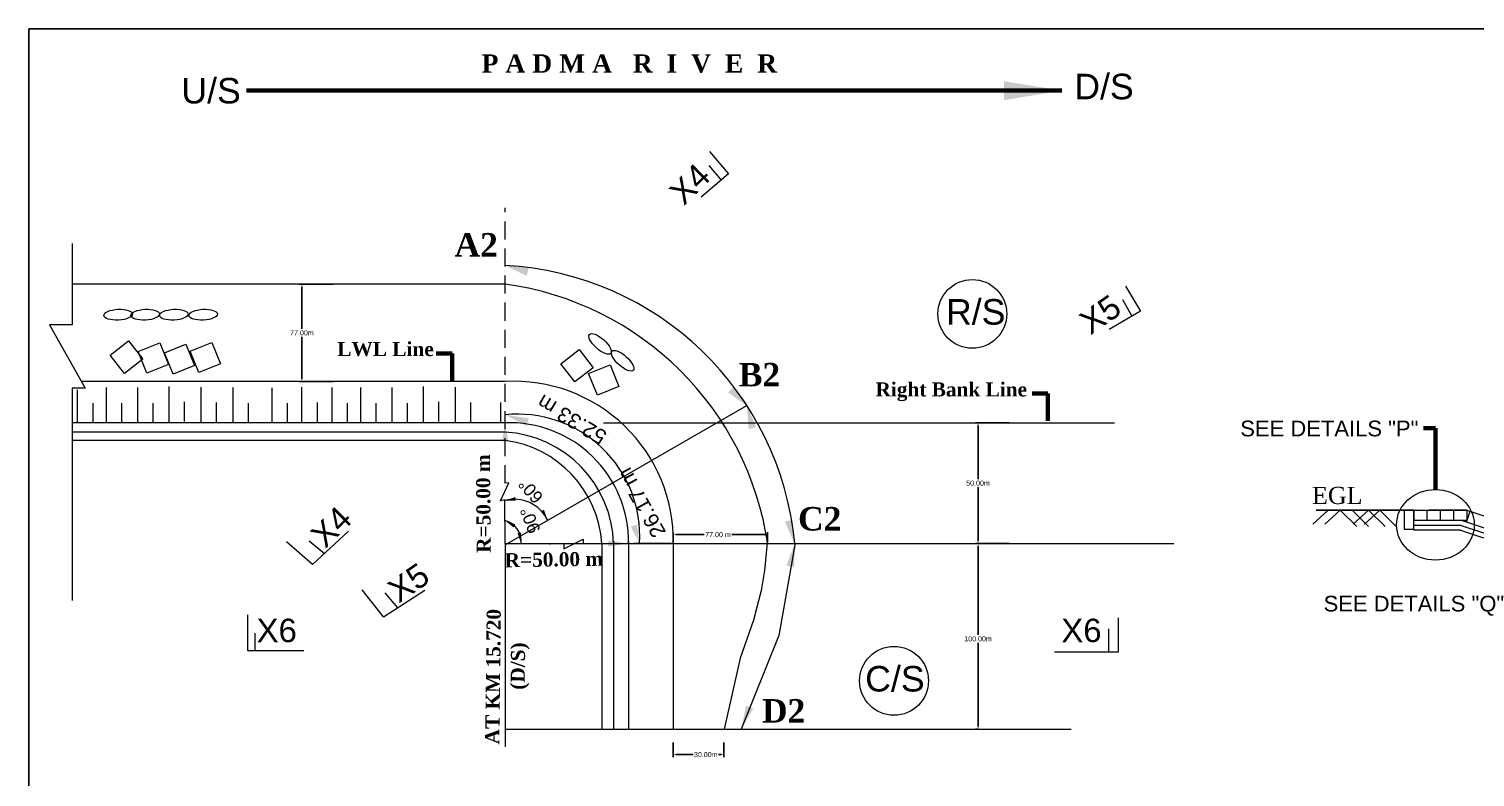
# Model space of a CAD drawing. Header units: inches. Extents: x -8940 to 26362, y -28010 to 990.
# Drawn here: x 4148.8 to 4248.8, y -23293 to -23241.3 of the extents above; entities that cross this region are included whole.
import ezdxf

# ---------------------------------------------------------------- set-up
doc = ezdxf.new("R2010")
doc.units = ezdxf.units.IN
doc.header["$MEASUREMENT"] = 0
doc.header["$PDMODE"] = 3
doc.linetypes.add('DASHED2', pattern=[0.375, 0.25, -0.125])
doc.layers.add('LINE', color=7, linetype='Continuous')
doc.styles.add('Arial-200', font='arial.ttf')
doc.styles.get("Standard").update_dxf_attribs({"font": 'arial.ttf'})
doc.dimstyles.get("Standard").update_dxf_attribs({"dimtxt": 0.18, "dimasz": 0.18, "dimexe": 0.18, "dimexo": 0.0625, "dimgap": 0.09, "dimtad": 0, "dimtih": 1, "dimtoh": 1, "dimdec": 4, "dimzin": 0, "dimdsep": 46, "dimtxsty": 'Standard', "dimcen": 0.09, "dimadec": 0, "dimazin": 0, "dimtfac": 1, "dimtdec": 4, "dimtofl": 0, "dimtmove": 0, "dimatfit": 3, "dimfxl": 1, "dimtolj": 1, "dimtzin": 0, "dimarcsym": 0})

# ---------------------------------------------------------------- blocks, each defined once
blk = doc.blocks.new('*D58')
at = {"color": 0, "linetype": 'ByBlock', "lineweight": -2, "ltscale": 0.5, "transparency": 16777216}
for p, q in [((4169.797, -23258.935), (4167.467, -23258.935)), ((4167.647, -23259.115), (4167.647, -23262.036)), ((4167.647, -23265.496), (4167.647, -23262.575)), ((4169.797, -23265.676), (4167.467, -23265.676))]:
    blk.add_line(p, q, dxfattribs=at)
at = {"color": 0, "linetype": 'ByBlock', "ltscale": 0.5, "transparency": 16777216}
for points in [[(4167.617, -23259.115), (4167.677, -23259.115), (4167.647, -23258.935)], [(4167.617, -23265.496), (4167.677, -23265.496), (4167.647, -23265.676)]]:
    blk.add_solid(points, dxfattribs=at)
at = {"layer": 'Defpoints', "color": 0, "linetype": 'ByBlock', "ltscale": 0.5, "transparency": 16777216}
for p in [(4169.859, -23258.935), (4167.647, -23265.676), (4169.859, -23265.676)]:
    blk.add_point(p, dxfattribs=at)
at = {"color": 0, "linetype": 'ByBlock', "lineweight": 20, "ltscale": 0.5, "transparency": 16777216, "insert": (4167.647, -23262.305), "char_height": 0.18, "attachment_point": 5}
blk.add_mtext('\\A1;{\\H1.95x;77.00m}', dxfattribs=at)
blk = doc.blocks.new('*D59')
at = {"color": 0, "linetype": 'ByBlock', "lineweight": -2, "ltscale": 0.5, "transparency": 16777216}
for p, q in [((4193.32, -23290.662), (4193.32, -23291.675)), ((4196.813, -23290.662), (4196.813, -23291.675)), ((4193.5, -23291.495), (4194.689, -23291.495)), ((4196.633, -23291.495), (4196.452, -23291.495))]:
    blk.add_line(p, q, dxfattribs=at)
at = {"color": 0, "linetype": 'ByBlock', "ltscale": 0.5, "transparency": 16777216}
for points in [[(4193.5, -23291.465), (4193.5, -23291.525), (4193.32, -23291.495)], [(4196.633, -23291.465), (4196.633, -23291.525), (4196.813, -23291.495)]]:
    blk.add_solid(points, dxfattribs=at)
at = {"layer": 'Defpoints', "color": 0, "linetype": 'ByBlock', "ltscale": 0.5, "transparency": 16777216}
for p in [(4193.32, -23290.599), (4196.813, -23290.599), (4193.32, -23291.495)]:
    blk.add_point(p, dxfattribs=at)
at = {"color": 0, "linetype": 'ByBlock', "lineweight": 20, "ltscale": 0.5, "transparency": 16777216, "insert": (4195.57, -23291.495), "char_height": 0.18, "attachment_point": 5}
blk.add_mtext('\\A1;{\\H1.95x;30.00m}', dxfattribs=at)
blk = doc.blocks.new('*D60')
at = {"color": 0, "linetype": 'ByBlock', "lineweight": -2, "ltscale": 0.5, "transparency": 16777216}
for p, q in [((4216.543, -23268.531), (4214.214, -23268.531)), ((4214.394, -23268.711), (4214.394, -23272.439)), ((4214.394, -23276.705), (4214.394, -23272.977)), ((4216.543, -23276.885), (4214.214, -23276.885))]:
    blk.add_line(p, q, dxfattribs=at)
at = {"color": 0, "linetype": 'ByBlock', "ltscale": 0.5, "transparency": 16777216}
for points in [[(4214.364, -23268.711), (4214.424, -23268.711), (4214.394, -23268.531)], [(4214.364, -23276.705), (4214.424, -23276.705), (4214.394, -23276.885)]]:
    blk.add_solid(points, dxfattribs=at)
at = {"layer": 'Defpoints', "color": 0, "linetype": 'ByBlock', "ltscale": 0.5, "transparency": 16777216}
for p in [(4216.606, -23268.531), (4214.394, -23276.885), (4216.606, -23276.885)]:
    blk.add_point(p, dxfattribs=at)
at = {"color": 0, "linetype": 'ByBlock', "lineweight": 20, "ltscale": 0.5, "transparency": 16777216, "insert": (4214.394, -23272.708), "char_height": 0.18, "attachment_point": 5}
blk.add_mtext('\\A1;{\\H1.95x;50.00m}', dxfattribs=at)
blk = doc.blocks.new('*D61')
at = {"color": 0, "linetype": 'ByBlock', "lineweight": -2, "ltscale": 0.5, "transparency": 16777216}
for p, q in [((4193.32, -23276.823), (4193.32, -23276.092)), ((4193.5, -23276.272), (4195.466, -23276.272)), ((4199.666, -23276.272), (4197.363, -23276.272)), ((4199.846, -23276.823), (4199.846, -23276.092))]:
    blk.add_line(p, q, dxfattribs=at)
at = {"color": 0, "linetype": 'ByBlock', "ltscale": 0.5, "transparency": 16777216}
for points in [[(4193.5, -23276.242), (4193.5, -23276.302), (4193.32, -23276.272)], [(4199.666, -23276.242), (4199.666, -23276.302), (4199.846, -23276.272)]]:
    blk.add_solid(points, dxfattribs=at)
at = {"layer": 'Defpoints', "color": 0, "linetype": 'ByBlock', "ltscale": 0.5, "transparency": 16777216}
for p in [(4193.32, -23276.272), (4193.32, -23276.885), (4199.846, -23276.885)]:
    blk.add_point(p, dxfattribs=at)
at = {"color": 0, "linetype": 'ByBlock', "lineweight": 20, "ltscale": 0.5, "transparency": 16777216, "insert": (4196.415, -23276.272), "char_height": 0.18, "attachment_point": 5}
blk.add_mtext('\\A1;{\\H1.95x;77.00 m}', dxfattribs=at)
blk = doc.blocks.new('*D62')
at = {"color": 0, "linetype": 'ByBlock', "lineweight": -2, "ltscale": 0.5, "transparency": 16777216}
for p, q in [((4214.398, -23276.885), (4214.578, -23276.885)), ((4214.398, -23277.065), (4214.398, -23283.214)), ((4214.398, -23289.551), (4214.398, -23283.752)), ((4214.398, -23289.731), (4214.218, -23289.731))]:
    blk.add_line(p, q, dxfattribs=at)
at = {"color": 0, "linetype": 'ByBlock', "ltscale": 0.5, "transparency": 16777216}
for points in [[(4214.368, -23277.065), (4214.428, -23277.065), (4214.398, -23276.885)], [(4214.368, -23289.551), (4214.428, -23289.551), (4214.398, -23289.731)]]:
    blk.add_solid(points, dxfattribs=at)
at = {"layer": 'Defpoints', "color": 0, "linetype": 'ByBlock', "ltscale": 0.5, "transparency": 16777216}
for p in [(4214.394, -23276.885), (4214.398, -23289.731), (4214.41, -23289.731)]:
    blk.add_point(p, dxfattribs=at)
at = {"color": 0, "linetype": 'ByBlock', "lineweight": 20, "ltscale": 0.5, "transparency": 16777216, "insert": (4214.398, -23283.483), "char_height": 0.18, "attachment_point": 5}
blk.add_mtext('\\A1;{\\H1.95x;100.00m}', dxfattribs=at)

msp = doc.modelspace()

# ---------------------------------------------------------------- linework, layer by layer
at = {"color": 0, "linetype": 'DASHED2', "lineweight": 20, "ltscale": 5}
msp.add_line((4181.688761, -23272.7148), (4181.688761, -23253.649812), dxfattribs=at)
at = {"color": 1, "linetype": 'Continuous', "lineweight": 20, "ltscale": 0.5}
msp.add_line((4181.703391, -23276.975313), (4198.410667, -23267.329362), dxfattribs=at)
at = {"color": 0, "linetype": 'Continuous', "lineweight": 20, "ltscale": 0.5}
for p, q in [((4181.383149, -23273.92659), (4181.952714, -23272.689604)), ((4181.952714, -23272.689604), (4181.680994, -23272.715541)), ((4181.679209, -23273.86622), (4181.383149, -23273.92659)), ((4181.690871, -23276.886078), (4181.679209, -23273.86622)), ((4237.781953, -23274.567876), (4248.184016, -23274.567876)), ((4240.25644, -23274.567876), (4248.184016, -23274.567876)), ((4248.17125, -23275.404967), (4248.423782, -23274.647848)), ((4248.17125, -23275.404967), (4248.423782, -23274.647848)), ((4244.517039, -23275.881067), (4244.517039, -23275.958567)), ((4244.517039, -23275.881067), (4244.517039, -23275.958567)), ((4181.688439, -23276.894964), (4185.748607, -23276.88235)), ((4181.690868, -23276.885253), (4181.690868, -23290.962359)), ((4181.690868, -23276.885253), (4227.935384, -23276.885253)), ((4185.748607, -23276.88235), (4185.749916, -23277.253783)), ((4185.749916, -23277.253783), (4187.087743, -23276.573685)), ((4187.087743, -23276.573685), (4187.088689, -23276.878186)), ((4187.088689, -23276.878186), (4190.192087, -23276.868545)), ((4188.384011, -23276.885253), (4188.384011, -23289.730991)), ((4189.192315, -23276.728394), (4189.192315, -23289.730991)), ((4190.235386, -23276.776939), (4190.235386, -23289.730991)), ((4190.587625, -23276.867316), (4193.179387, -23276.859264)), ((4193.319676, -23276.885253), (4193.319676, -23289.730991)), ((4163.907225, -23284.322655), (4163.907225, -23281.824786)), ((4223.446121, -23284.382203), (4223.446121, -23282.79949)), ((4224.103864, -23284.382203), (4224.103864, -23282.023051)), ((4164.410111, -23284.322655), (4164.410111, -23283.086776)), ((4167.779356, -23284.322655), (4163.907225, -23284.322655)), ((4219.67923, -23284.382203), (4224.103864, -23284.382203)), ((4181.690868, -23289.730991), (4220.84289, -23289.730991))]:
    msp.add_line(p, q, dxfattribs=at)
for points in [[(4199.823329, -23276.844718), (4199.623275, -23278.754157), (4199.394514, -23280.125854), (4198.866121, -23282.187632), (4197.950181, -23284.817098), (4196.837239, -23289.730991)], [(4201.741577, -23276.849509), (4200.620323, -23283.255629), (4198.023386, -23289.730991)]]:
    msp.add_lwpolyline(points, dxfattribs=at)
for centre, radius, start, end in [((4180.562841, -23278.861897), 21.24957, 5.33739369, 86.96273081), ((4178.824742, -23279.990067), 21.24957, 8.27710504, 82.25409498), ((4182.302061, -23276.67722), 11.019579, 358.91827593, 93.19047268), ((4182.567098, -23276.374812), 8.442007, 356.53352575, 95.97206862), ((4181.984444, -23276.776939), 8.250942, 359.24782621, 92.05370663), ((4181.238283, -23277.125198), 7.963923, 1.7265224, 86.75734456), ((4180.690915, -23277.39014), 7.709647, 3.75485321, 82.56344237), ((4182.355077, -23276.355777), 2.530697, 25.22436435, 105.71617286), ((4182.355077, -23276.355777), 2.530697, 346.40037232, 347.92438676)]:
    msp.add_arc(centre, radius, start, end, dxfattribs=at)
at = {"linetype": 'ByBlock', "lineweight": 20, "ltscale": 0.5}
for points in [[(4183.180094, -23258.355959), (4183.33151, -23257.83415), (4181.690376, -23257.640808)], [(4197.497015, -23266.042537), (4197.107441, -23266.421276), (4198.438443, -23267.40063)], [(4183.163571, -23268.740512), (4183.333193, -23268.224335), (4181.699849, -23267.973558)], [(4198.532357, -23268.959584), (4199.059965, -23268.82981), (4198.406837, -23267.311874)], [(4201.568367, -23275.238604), (4201.041616, -23275.371814), (4201.704621, -23276.885461)], [(4201.148444, -23278.414582), (4201.681666, -23278.518917), (4201.72806, -23276.867084)], [(4198.856372, -23288.303812), (4198.348477, -23288.1108), (4198.023386, -23289.730991)]]:
    msp.add_solid(points, dxfattribs=at)
at = {"layer": 'LINE', "color": 7, "lineweight": 20, "ltscale": 0.5}
for p, q in [((4195.836946, -23249.764694), (4197.147912, -23251.304596)), ((4195.778055, -23250.725248), (4196.63179, -23251.74112)), ((4197.147912, -23251.304596), (4195.24556, -23252.913562)), ((4197.147912, -23251.304596), (4195.24556, -23252.913562)), ((4151.760405, -23256.11261), (4151.760405, -23261.757747)), ((4181.693969, -23258.935179), (4151.760405, -23258.935179)), ((4224.597956, -23259.071963), (4225.621604, -23260.816117)), ((4225.621604, -23260.816117), (4223.468758, -23262.070299)), ((4225.621604, -23260.816117), (4223.468758, -23262.070299)), ((4224.37316, -23260.007698), (4225.037521, -23261.156386)), ((4151.760405, -23261.757747), (4150.184042, -23261.757747)), ((4150.184042, -23261.757747), (4152.652668, -23266.1399)), ((4181.688761, -23265.675512), (4152.391061, -23265.675512)), ((4151.760405, -23266.1399), (4151.760405, -23280.830818)), ((4152.652668, -23266.1399), (4151.760405, -23266.1399)), ((4152.137161, -23268.554886), (4152.137161, -23266.26082)), ((4154.130189, -23268.554886), (4154.130189, -23266.099457)), ((4156.296521, -23268.554886), (4156.296521, -23266.099457)), ((4158.462853, -23268.468314), (4158.462853, -23266.012885)), ((4160.672521, -23268.5116), (4160.672521, -23266.056171)), ((4162.88218, -23268.554886), (4162.88218, -23266.099457)), ((4165.594789, -23268.557719), (4165.594789, -23266.102291)), ((4167.647405, -23268.5116), (4167.647405, -23266.056171)), ((4169.727085, -23268.554886), (4169.727085, -23266.099457)), ((4171.720113, -23268.554886), (4171.720113, -23266.099457)), ((4173.886445, -23268.554886), (4173.886445, -23266.099457)), ((4176.052777, -23268.468314), (4176.052777, -23266.012885)), ((4178.262445, -23268.5116), (4178.262445, -23266.056171)), ((4153.202934, -23268.533158), (4153.202934, -23267.164201)), ((4155.195962, -23268.533158), (4155.195962, -23267.164201)), ((4157.362294, -23268.533158), (4157.362294, -23267.164201)), ((4159.528626, -23268.446585), (4159.528626, -23267.077629)), ((4161.738294, -23268.489871), (4161.738294, -23267.120915)), ((4163.947952, -23268.533158), (4163.947952, -23267.164201)), ((4166.660562, -23268.535991), (4166.660562, -23267.167034)), ((4168.713178, -23268.489871), (4168.713178, -23267.120915)), ((4170.792858, -23268.533158), (4170.792858, -23267.164201)), ((4172.785886, -23268.533158), (4172.785886, -23267.164201)), ((4174.952218, -23268.533158), (4174.952218, -23267.164201)), ((4177.11855, -23268.446585), (4177.11855, -23267.077629)), ((4179.328218, -23268.489871), (4179.328218, -23267.120915)), ((4181.391597, -23268.489081), (4181.391597, -23267.120124)), ((4181.693969, -23268.532087), (4151.760405, -23268.532087)), ((4188.504412, -23268.532087), (4202.723088, -23268.532087)), ((4190.567791, -23268.531296), (4204.786467, -23268.531296)), ((4199.13225, -23268.531296), (4223.82547, -23268.531296)), ((4203.479457, -23268.532087), (4221.762091, -23268.532087)), ((4181.702509, -23269.174817), (4151.760405, -23269.174817)), ((4181.694801, -23269.746132), (4151.760405, -23269.746132)), ((4188.84942, -23269.174817), (4188.84942, -23269.174817)), ((4188.84942, -23269.746132), (4188.84942, -23269.746132)), ((4237.553452, -23275.553753), (4238.611151, -23274.567876)), ((4237.553452, -23275.553753), (4238.611151, -23274.567876)), ((4244.480484, -23274.567876), (4237.781953, -23274.567876)), ((4237.781953, -23274.567876), (4247.511126, -23274.567876)), ((4238.376096, -23275.553753), (4239.433795, -23274.567876)), ((4238.376096, -23275.553753), (4239.433795, -23274.567876)), ((4239.433795, -23274.567876), (4240.579652, -23275.700488)), ((4239.433795, -23274.567876), (4240.579652, -23275.700488)), ((4240.25644, -23274.567876), (4241.402296, -23275.700488)), ((4244.480484, -23274.567876), (4240.25644, -23274.567876)), ((4240.25644, -23274.567876), (4241.402296, -23275.700488)), ((4240.25644, -23274.567876), (4247.511126, -23274.567876)), ((4240.343979, -23275.553753), (4241.401678, -23274.567876)), ((4241.107884, -23275.553753), (4242.165583, -23274.567876)), ((4241.107884, -23275.553753), (4242.165583, -23274.567876)), ((4241.401678, -23274.567876), (4242.547535, -23275.700488)), ((4241.401678, -23274.567876), (4242.547535, -23275.700488)), ((4242.165583, -23274.567876), (4243.311439, -23275.700488)), ((4244.517039, -23274.567876), (4244.517039, -23275.301972)), ((4244.517039, -23274.567876), (4244.517039, -23275.301972)), ((4245.433783, -23274.567876), (4245.433783, -23275.301972)), ((4245.433783, -23274.567876), (4245.433783, -23275.301972)), ((4248.184016, -23274.567876), (4245.557634, -23274.567876)), ((4248.184016, -23274.567876), (4245.557634, -23274.567876)), ((4246.350528, -23274.567876), (4246.350528, -23275.301972)), ((4246.350528, -23274.567876), (4246.350528, -23275.301972)), ((4246.350528, -23274.567876), (4246.350528, -23275.301972)), ((4246.350528, -23274.567876), (4246.350528, -23275.301972)), ((4247.267272, -23274.567876), (4247.267272, -23275.301972)), ((4247.267272, -23274.567876), (4247.267272, -23275.301972)), ((4248.184016, -23274.567876), (4248.184016, -23275.301972)), ((4248.184016, -23274.567876), (4260.81256, -23278.780042)), ((4248.184016, -23274.567876), (4248.184016, -23275.301972)), ((4248.184016, -23274.567876), (4261.931935, -23279.153403)), ((4248.184016, -23275.301972), (4244.517039, -23275.301972)), ((4248.184016, -23275.301972), (4244.517039, -23275.301972)), ((4247.811035, -23275.63027), (4244.517039, -23275.63027)), ((4247.811035, -23275.63027), (4244.517039, -23275.63027)), ((4247.757728, -23275.958567), (4244.517039, -23275.958567)), ((4247.757728, -23275.958567), (4244.517039, -23275.958567)), ((4247.757728, -23275.958567), (4260.754045, -23280.293403)), ((4247.757728, -23275.958567), (4261.773403, -23280.633403)), ((4247.811035, -23275.63027), (4260.772268, -23279.953403)), ((4247.811035, -23275.63027), (4261.791626, -23280.293403)), ((4247.864342, -23275.301972), (4261.809849, -23279.953403)), ((4247.864342, -23275.301972), (4261.809849, -23279.953403)), ((4168.157057, -23276.690364), (4169.206985, -23277.56545)), ((4168.369786, -23278.340126), (4170.859594, -23276.03626)), ((4168.369786, -23278.340126), (4170.859594, -23276.03626)), ((4173.293918, -23281.954893), (4176.145962, -23280.118378)), ((4173.293918, -23281.954893), (4176.145962, -23280.118378)), ((4173.370898, -23280.293255), (4174.252919, -23281.337364))]:
    msp.add_line(p, q, dxfattribs=at)
at = {"layer": 'LINE', "color": 7, "lineweight": -2, "ltscale": 0.5}
msp.add_lwpolyline([(4148.770886, -23375.991833), (4148.770886, -23241.27259), (4339.282946, -23241.27259), (4339.282946, -23375.991833), (4148.770886, -23375.991833)], close=True, dxfattribs=at)
at = {"layer": 'LINE', "color": 7, "lineweight": 20, "ltscale": 0.5}
for points in [[(4155.378636, -23265.109336), (4154.39191, -23263.844579), (4155.656667, -23262.857854), (4156.643393, -23264.12261)], [(4160.526801, -23265.05916), (4159.926129, -23263.571736), (4161.413553, -23262.971063), (4162.014225, -23264.458487)], [(4156.924761, -23265.092584), (4156.324089, -23263.60516), (4157.811513, -23263.004488), (4158.412185, -23264.491911)], [(4158.734338, -23265.169791), (4158.133666, -23263.682367), (4159.62109, -23263.081695), (4160.221762, -23264.569119)], [(4186.526892, -23265.705367), (4185.540166, -23264.44061), (4186.804923, -23263.453884), (4187.791648, -23264.718641)], [(4188.073017, -23266.617073), (4187.472345, -23265.12965), (4188.959769, -23264.528977), (4189.560441, -23266.016401)], [(4243.860444, -23275.881067), (4244.517039, -23275.881067), (4244.517039, -23274.567876), (4243.860444, -23274.567876)], [(4243.860444, -23275.881067), (4244.517039, -23275.881067), (4244.517039, -23274.567876), (4243.860444, -23274.567876)]]:
    msp.add_lwpolyline(points, close=True, dxfattribs=at)
for points in [[(4168.369786, -23278.340126), (4166.581175, -23276.757964)], [(4173.293918, -23281.954893), (4171.807219, -23280.086178)]]:
    msp.add_lwpolyline(points, dxfattribs=at)
for centre in [(4213.999382, -23260.995738), (4208.588586, -23286.387264)]:
    msp.add_circle(centre, 2.381398, dxfattribs=at)
msp.add_arc((4181.319989, -23276.730516), 1.488215, 354.03187137, 75.89292874, dxfattribs=at)
for centre, major_axis, ratio in [((4154.94324, -23261.05081), (-0.987354, -0.052556), 0.379800122), ((4156.814242, -23261.05081), (-0.987354, -0.052556), 0.379800122), ((4158.792499, -23261.05081), (-0.987354, -0.052556), 0.379800122), ((4160.822758, -23261.05081), (-0.987354, -0.052556), 0.379800122), ((4188.262038, -23263.074003), (-0.735328, 0.661002), 0.379800122), ((4189.823192, -23264.23864), (-0.735328, 0.661002), 0.379800122), ((4246.019298, -23275.591453), (2.686789, 0), 0.910167656), ((4246.019298, -23275.591453), (2.686789, 0), 0.910167656)]:
    msp.add_ellipse(centre, major_axis=major_axis, ratio=ratio, dxfattribs=at)
for points in [[(4181.92077, -23269.830418), (4181.48743, -23269.833795), (4181.693969, -23268.532087)], [(4182.391007, -23273.669375), (4182.43574, -23273.918174), (4181.666974, -23273.927974)], [(4184.159029, -23274.672434), (4184.379422, -23274.548622), (4184.640662, -23275.271706)], [(4182.403585, -23275.554483), (4182.277927, -23275.773828), (4181.682719, -23275.287182)], [(4190.803694, -23275.577145), (4190.391196, -23275.709961), (4190.995893, -23276.881048)], [(4182.553482, -23276.160969), (4182.80293, -23276.120003), (4182.801105, -23276.888829)], [(4188.837903, -23277.107758), (4188.83044, -23276.674469), (4190.134038, -23276.868725)]]:
    msp.add_solid(points, dxfattribs=at)

# ---------------------------------------------------------------- texts
at = {"layer": 'LINE', "color": 7, "lineweight": 20, "ltscale": 0.5, "style": 'Arial-200'}
for s, p in [('U/S', (4159.308379, -23246.432452)), ('D/S', (4221.049611, -23246.142464)), ('R/S', (4212.178959, -23261.736007)), ('C/S', (4206.59176, -23287.127532))]:
    msp.add_text(s, height=1.7660951, dxfattribs=at).set_placement(p)
at = {"layer": 'LINE', "color": 7, "lineweight": 20, "ltscale": 0.5}
for s, insert, char_height, width, attachment_point in [('{\\fTimes New Roman|b1|i0|c0|p18;P A D M A   R  I  V  E  R}', (4180.066562, -23243.034702), 1.26523018, 49.69258669, 1), ('{\\fTimes New Roman|b1|i0|c0|p18;A2}', (4178.197147, -23257.026879), 1.62532551, 58.38116407, 7), ('{\\fTimes New Roman|b1|i0|c0|p18;LWL Line}', (4176.762308, -23263.937238), 0.97519531, 35.02869844, 9), ('{\\fTimes New Roman|b1|i0|c0|p18;B2}', (4197.850426, -23266.020126), 1.62532551, 58.38116407, 7), ('{\\fTimes New Roman|b1|i0|c0|p18;Right Bank Line}', (4217.781405, -23267.036555), 0.97519531, 35.02869844, 9), ('SEE DETAILS "P"', (4232.526677, -23268.380635), 1.08842386, 32.26269386, 1), ('SEE DETAILS "P"', (4232.526677, -23268.380635), 1.08842386, 32.26269386, 1), ('{\\fTimes New Roman|b1|i0|c0|p18;C2}', (4201.947635, -23276.009948), 1.62532551, 58.38116407, 7), ('SEE DETAILS "Q"', (4238.290544, -23280.499964), 1.08842386, 32.26269386, 1), ('SEE DETAILS "Q"', (4238.290544, -23280.499964), 1.08842386, 32.26269386, 1), ('{\\fTimes New Roman|b1|i0|c0|p18;D2}', (4199.452479, -23289.279997), 1.62532551, 58.38116407, 7)]:
    msp.add_mtext(s, dxfattribs=dict(at, insert=insert, char_height=char_height, width=width, attachment_point=attachment_point))
for s, insert, char_height, width, attachment_point, rotation in [('X4', (4194.050766, -23253.562416), 1.6253255, 58.38116407, 7, 44.73992357), ('X5', (4222.179444, -23262.501822), 1.6253255, 58.38116407, 7, 34.73992357), ('{\\fTimes New Roman|b1|i0|c0|p18;R=50.00 m}', (4180.668159, -23270.715632), 0.97519531, 35.02869844, 9, 90.50702895), ('X4', (4169.260564, -23277.280126), 1.6253255, 58.38116407, 7, 44.73992357), ('{\\fTimes New Roman|b1|i0|c0|p18;R=50.00 m}', (4181.652661, -23277.558564), 0.97519531, 35.02869844, 1, 0.95217471), ('X5', (4174.355229, -23281.065679), 1.6253255, 58.38116407, 7, 34.73992357), ('{\\fTimes New Roman|b1|i0|c0|p18;AT KM 15.720}', (4180.426539, -23281.409188), 0.97519531, 35.02869844, 3, 89.32851316), ('X6', (4164.520511, -23283.746002), 1.6253255, 58.38116407, 7, 0.30626857), ('X6', (4220.162408, -23283.746002), 1.6253255, 58.38116407, 7, 0.30626857), ('{\\fTimes New Roman|b1|i0|c0|p18;(D/S)}', (4182.108878, -23283.723173), 0.97519531, 35.02869844, 3, 89.32851316)]:
    msp.add_mtext(s, dxfattribs=dict(at, insert=insert, char_height=char_height, width=width, attachment_point=attachment_point, rotation=rotation))
at = {"layer": 'LINE', "color": 7, "lineweight": 20, "ltscale": 0.5, "attachment_point": 5}
for s, insert, char_height, rotation in [('52.33 m', (4186.305743, -23268.306887), 1.0400474, 149.15038298), ('26.17 m', (4191.126826, -23274.063239), 1.0400474, 119.15038298), ('\\A1;60°', (4183.464734, -23273.233891), 0.8667062, 131.25544782), ('\\A1;90°', (4183.436744, -23275.269969), 0.8667062, 111.25544782)]:
    msp.add_mtext(s, dxfattribs=dict(at, insert=insert, char_height=char_height, rotation=rotation))
at = {"layer": 'LINE', "color": 7, "lineweight": 20, "ltscale": 0.5, "insert": (4237.355496, -23272.963747), "char_height": 1.18856293, "width": 37.17234402, "attachment_point": 1, "style": 'Arial-200'}
msp.add_mtext('{\\fMS Shell Dlg|b0|i0|c0|p32;\\H0.2931x; \\fTimes New Roman|b0|i0|c0|p18;\\H3.412x;EGL}', dxfattribs=at)

# ---------------------------------------------------------------- dimensions: what is measured, and where the dimension line sits
at = {"linetype": 'ByBlock', "lineweight": 20, "ltscale": 0.5}
for base, p1, p2, text, picture, middle in [((4167.647405, -23265.675512), (4169.859254, -23258.935179), (4169.859254, -23265.675512), '{\\H1.95x;77.00m}', '*D58', (4167.647405, -23262.305345)), ((4214.393898, -23276.885253), (4216.605747, -23268.531296), (4216.605747, -23276.885253), '{\\H1.95x;50.00m}', '*D60', (4214.393898, -23272.708275))]:
    dim = msp.add_linear_dim(base=base, p1=p1, p2=p2, angle=90, text=text, dimstyle='Standard', override={"dimfxl": 700, "dimfxlon": 1}, dxfattribs=at)
    dim.commit()
    dim.dimension.update_dxf_attribs({"geometry": picture, "text_midpoint": middle})
for base, p1, p2, text, picture, middle in [((4193.319676, -23276.272465), (4199.846263, -23276.885253), (4193.319676, -23276.885253), '{\\H1.95x;77.00 m}', '*D61', (4196.414538, -23276.272465)), ((4193.319676, -23291.495498), (4196.812516, -23290.59945), (4193.319676, -23290.59945), '{\\H1.95x;30.00m}', '*D59', (4195.57017, -23291.495498))]:
    dim = msp.add_linear_dim(base=base, p1=p1, p2=p2, text=text, dimstyle='Standard', override={"dimfxl": 700, "dimfxlon": 1}, dxfattribs=at)
    dim.commit()
    dim.dimension.update_dxf_attribs({"geometry": picture, "text_midpoint": middle, "dimtype": 160})
dim = msp.add_linear_dim(base=(4214.398482, -23289.730991), p1=(4214.393898, -23276.885253), p2=(4214.410087, -23289.730991), angle=90, text='{\\H1.95x;100.00m}', dimstyle='Standard', override={"dimfxl": 700, "dimfxlon": 1}, dxfattribs=at)
dim.commit()
dim.dimension.update_dxf_attribs({"geometry": '*D62', "text_midpoint": (4214.398482, -23283.483166), "dimtype": 160})

# ---------------------------------------------------------------- leaders
at = {"layer": 'LINE', "color": 7, "lineweight": 20, "ltscale": 0.5}
for points, override in [([(4220.181354, -23245.546011), (4163.823969, -23245.546011)], {"dimtxt": 1.2, "dimasz": 4, "dimclrd": 7, "dimclre": 7, "dimclrt": 7, "dimlwd": 65535, "dimlwe": 65535}), ([(4178.027137, -23265.61506), (4178.027137, -23263.729284), (4176.92734, -23263.729284)], {"dimtxt": 1.2, "dimasz": 0.9, "dimclrd": 7, "dimclre": 7, "dimclrt": 7, "dimlwd": 65535, "dimlwe": 65535}), ([(4219.2265, -23268.392267), (4219.2265, -23266.506491), (4218.126702, -23266.506491)], {"dimtxt": 1.2, "dimasz": 0.9, "dimclrd": 7, "dimclre": 7, "dimclrt": 7, "dimlwd": 65535, "dimlwe": 65535}), ([(4246.019298, -23273.146025), (4246.019298, -23268.895311), (4245.200016, -23268.895311)], {"dimtxt": 1.2, "dimasz": 0.9, "dimclrd": 7, "dimclre": 7, "dimclrt": 7, "dimlwd": 65535, "dimlwe": 65535}), ([(4246.019298, -23273.146025), (4246.019298, -23268.895311), (4245.200016, -23268.895311)], {"dimtxt": 1.2, "dimasz": 0.9, "dimclrd": 7, "dimclre": 7, "dimclrt": 7, "dimlwd": 65535, "dimlwe": 65535})]:
    msp.add_leader(points, dimstyle='Standard', override=override, dxfattribs=at)

doc.saveas('drawing.dxf')
